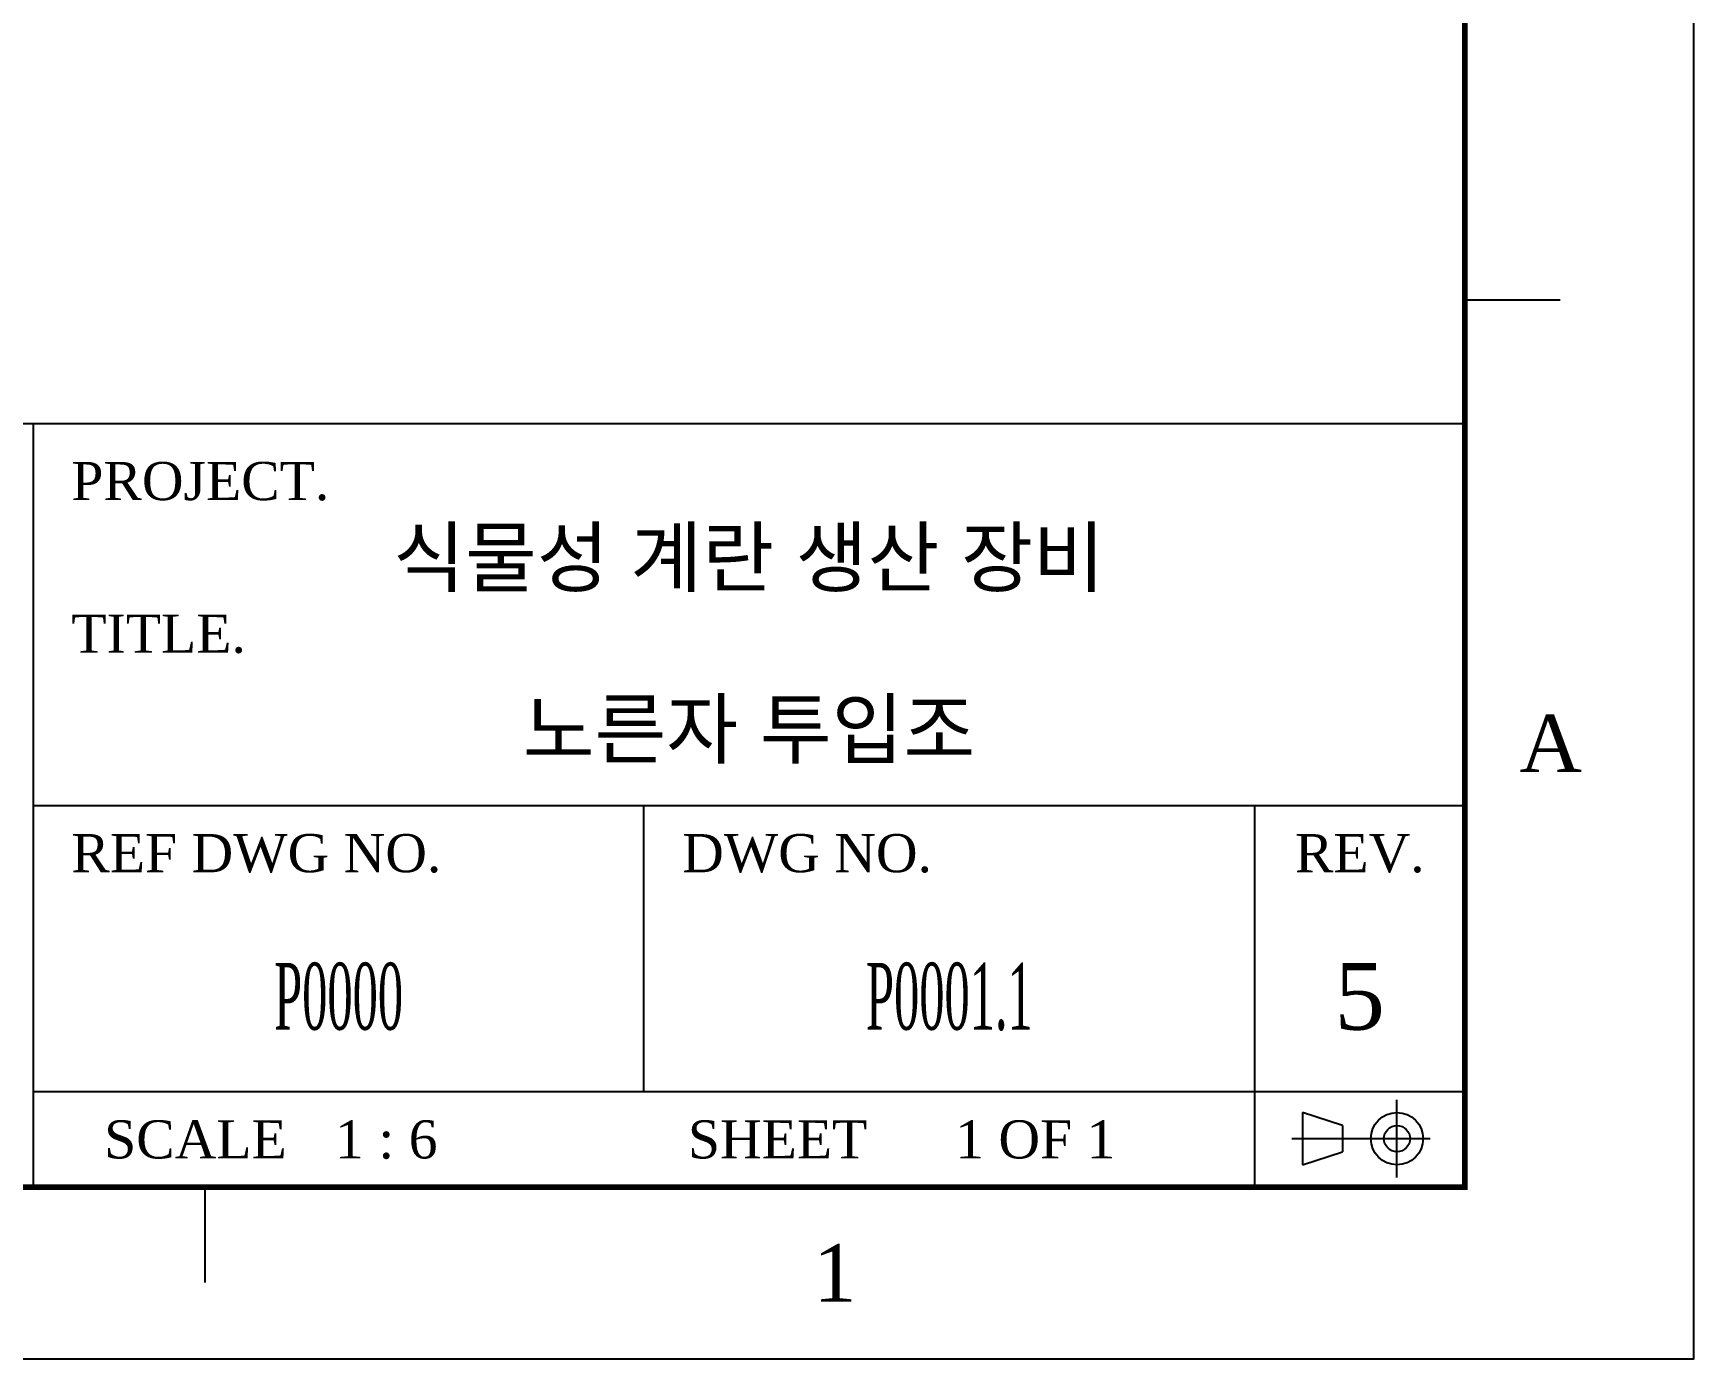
# Model space of a CAD drawing. Header units: millimetres. Extents: x 248 to 2768, y 230 to 2012.
# Drawn here: x 2246 to 2768, y 230 to 647 of the extents above; entities that cross this region are included whole.
import ezdxf
from ezdxf.enums import TextEntityAlignment as Align

# ---------------------------------------------------------------- set-up
doc = ezdxf.new("R2010")
doc.units = ezdxf.units.MM
doc.header["$LTSCALE"] = 5
doc.layers.add('Template', color=7, linetype='Continuous')
doc.styles.add('whg', font='Batang.ttf', dxfattribs={"width": 0.75, "oblique": 15})

# ---------------------------------------------------------------- blocks, each defined once
blk = doc.blocks.new('조립도')
at = {"layer": 'Defpoints', "color": 1}
blk.add_lwpolyline([(0, 0), (420, 0), (420, 297), (0, 297)], close=True, dxfattribs=at)
at = {"layer": 'Template', "color": 8}
for p, q in [((408, 55.5), (413, 55.5)), ((342, 9), (342, 4))]:
    blk.add_line(p, q, dxfattribs=at)
at = {"layer": 'Template', "color": 8, "ltscale": 0.5}
for p, q in [((408, 49), (288, 49)), ((333, 49), (333, 9)), ((333, 29), (408, 29)), ((365, 14), (365, 29)), ((397, 9), (397, 29)), ((333, 14), (408, 14))]:
    blk.add_line(p, q, dxfattribs=at)
at = {"layer": 'Template', "color": 3}
for p, q in [((404.45, 9.497), (404.45, 13.568)), ((399.507, 12.908), (399.507, 10.165)), ((401.601, 12.222), (399.507, 12.908)), ((401.601, 12.222), (401.601, 10.851)), ((398.936, 11.536), (406.183, 11.536)), ((399.507, 10.165), (401.601, 10.851))]:
    blk.add_line(p, q, dxfattribs=at)
at = {"layer": 'Template', "color": 8, "const_width": 0.3}
blk.add_lwpolyline([(12, 9), (12, 288), (408, 288), (408, 9)], close=True, dxfattribs=at)
at = {"layer": 'Template', "color": 3}
for radius in [1.371, 0.686]:
    blk.add_circle((404.45, 11.536), radius, dxfattribs=at)
at = {"layer": 'Template', "color": 3, "style": 'whg'}
for s, p in [('PROJECT.', (335, 46)), ('TITLE.', (335, 38)), ('REF DWG NO.', (335, 26.5)), ('DWG NO.', (367, 26.5))]:
    blk.add_text(s, height=2, dxfattribs=at).set_placement(p, align=Align.MIDDLE_LEFT)
at = {"layer": 'Template', "color": 8, "style": 'whg'}
for s, p in [('A', (412.5, 32.25)), ('1', (375, 4.5))]:
    blk.add_text(s, height=3, dxfattribs=at).set_placement(p, align=Align.MIDDLE_CENTER)
at = {"layer": 'Template', "color": 3, "style": 'whg'}
for s, p in [('REV.', (402.5, 26.5)), ('SCALE', (341.5, 11.5)), ('SHEET', (372, 11.5))]:
    blk.add_text(s, height=2, dxfattribs=at).set_placement(p, align=Align.MIDDLE_CENTER)

msp = doc.modelspace()

# ---------------------------------------------------------------- block references
at = {"ltscale": 8, "xscale": 6, "yscale": 6, "zscale": 6}
msp.add_blockref('조립도', (248.07795, 230.15957), dxfattribs=at)

# ---------------------------------------------------------------- texts
at = {"layer": 'Template', "color": 4, "style": 'whg'}
for s, height, p in [('식물성 계란 생산 장비', 18, (2471.07771, 482.15957)), ('노른자 투입조', 18, (2471.07771, 428.15957)), ('5', 21, (2663.07771, 344.15957)), ('1 : 6', 12, (2357.07771, 299.15957)), ('1 OF 1', 12, (2561.07771, 299.15957))]:
    msp.add_text(s, height=height, dxfattribs=at).set_placement(p, align=Align.MIDDLE_CENTER)
at = {"layer": 'Template', "color": 4, "style": 'whg', "width": 0.5}
for s, p in [('P0000', (2342.07771, 344.15957)), ('P0001.1', (2534.07771, 344.15957))]:
    msp.add_text(s, height=21, dxfattribs=at).set_placement(p, align=Align.MIDDLE_CENTER)

doc.saveas('drawing.dxf')
